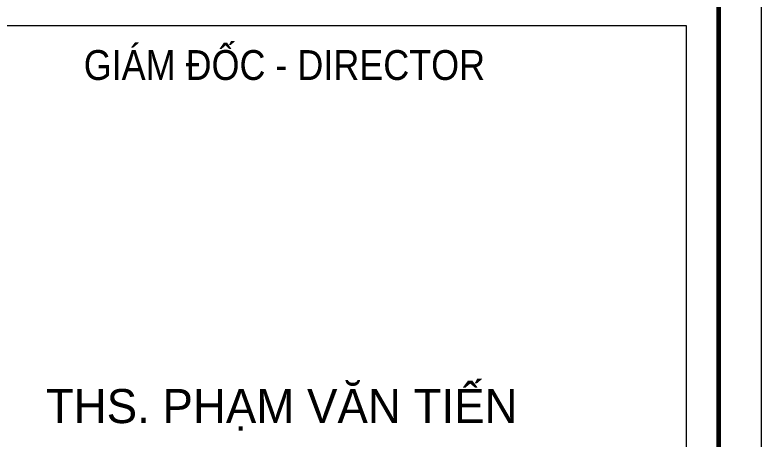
# Model space of a CAD drawing. Header units: inches. Extents: x 541671 to 837720, y 76128 to 1008472.
# Drawn here: x 618348 to 619572, y 370819 to 371515 of the extents above; entities that cross this region are included whole.
import ezdxf
from ezdxf.enums import TextEntityAlignment as Align

# ---------------------------------------------------------------- set-up
doc = ezdxf.new("R2010")
doc.units = ezdxf.units.IN
doc.header["$MEASUREMENT"] = 0
doc.layers.get('0').update_dxf_attribs({"lineweight": 18})
doc.layers.add('Khungten_LCDI', color=7, linetype='Continuous')
doc.layers.add('LC Net thay', color=7, linetype='Continuous', lineweight=25)
doc.layers.add('LC Text1', color=3, linetype='Continuous', lineweight=20)
doc.styles.add('Khungten', font='VHAVAN_2.TTF', dxfattribs={"width": 0.8, "height": 5000})
doc.styles.add('Title', font='VHAVAN_2.TTF', dxfattribs={"width": 0.8})
doc.styles.add('VNAVANTH', font='VHAVANB_2.TTF', dxfattribs={"width": 0.6})

# ---------------------------------------------------------------- blocks, each defined once
blk = doc.blocks.new('lcdi fix')
at = {"layer": 'Defpoints', "lineweight": 0}
blk.add_lwpolyline([(-1200, -14850), (-1200, 14850), (40800, 14850), (40800, -14850)], close=True, dxfattribs=at)
at = {"layer": 'Khungten_LCDI', "color": 5, "lineweight": 25}
blk.add_line((40600, -14650), (40600, 14650), dxfattribs=at)
at = {"layer": 'Khungten_LCDI', "color": 5, "lineweight": 60}
blk.add_lwpolyline([(0, -14650), (0, 14650), (40600, 14650), (40600, -14650)], close=True, dxfattribs=at)
at = {"layer": 'Khungten_LCDI', "color": 9, "lineweight": 15}
blk.add_lwpolyline([(36750, 446.3), (40450, 446.3), (40450, 2437.2), (36750, 2437.2)], close=True, dxfattribs=at)
at = {"color": 7, "style": 'Khungten', "width": 0.9}
blk.add_text('gi¸m ®èc - director', height=140, dxfattribs=at).set_placement((38565.6, 2183.9), align=Align.CENTER)
at = {"color": 7, "style": 'VNAVANTH'}
blk.add_text('ths. ph¹m v¨n tiÕn', height=160, dxfattribs=at).set_placement((38552.7, 574.1), align=Align.CENTER)
at = {"color": 7, "style": 'Khungten', "width": 0.8}
for tag, p in [('REVISION', (39498.8, -10746.3)), ('NGAYHT', (39546.1, -11609.4))]:
    blk.add_attdef(tag, text='', height=200, dxfattribs=at).set_placement(p, align=Align.CENTER)
at = {"layer": 'LC Text1', "style": 'Title', "width": 1.824646}
for tag, p, p2 in [('TENBANVE1', (36912.7, -8885.8), (40339.1, -8885.8)), ('TENBANVE2', (36912.7, -9562.5), (40339.1, -9562.5))]:
    blk.add_attdef(tag, text='', height=250, dxfattribs=at).set_placement(p, p2, align=Align.FIT)
at = {"layer": 'LC Text1', "style": 'Title', "width": 0.7}
blk.add_attdef('SOBANVE', text='', height=250, dxfattribs=at).set_placement((39562, -13896.2), align=Align.CENTER)

msp = doc.modelspace()

# ---------------------------------------------------------------- block references
at = {"layer": 'LC Net thay', "xscale": 0.3500000090783435, "yscale": 0.3500000090783435, "zscale": 0.3500000090783435}
msp.add_blockref('lcdi fix', (605292, 370643.9), dxfattribs=at)

doc.saveas('drawing.dxf')
